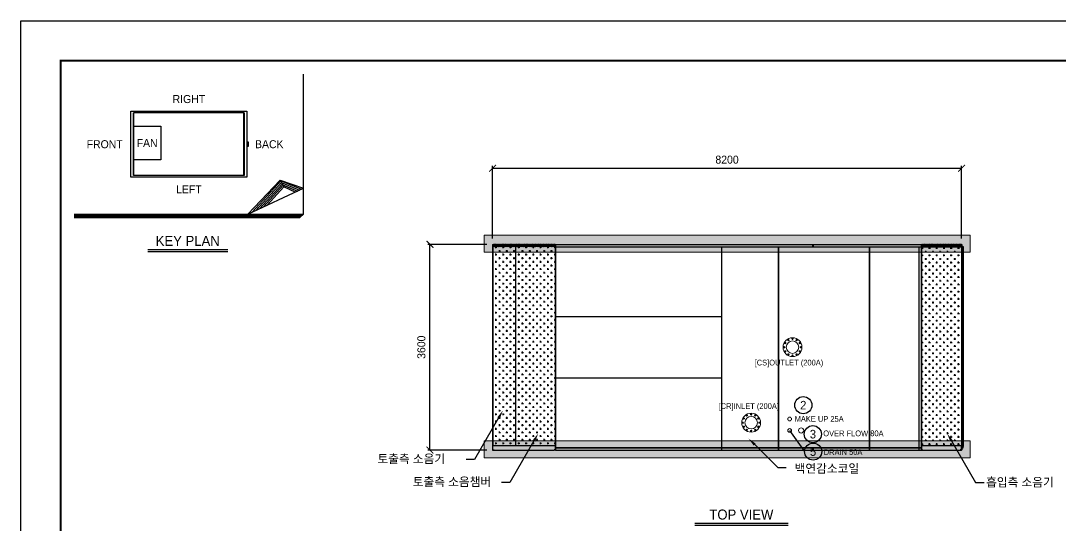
# Model space of a CAD drawing. Header units: millimetres. Extents: x 4398 to 33805, y 3079 to 23874.
# Drawn here: x 4398 to 22574, y 15049 to 23874 of the extents above; entities that cross this region are included whole.
import ezdxf
from ezdxf import colors
from ezdxf.entities.mleader import LeaderData, LeaderLine
from ezdxf.enums import TextEntityAlignment as Align
from ezdxf.math import Vec2, Vec3

# ---------------------------------------------------------------- set-up
doc = ezdxf.new("R2010")
doc.units = ezdxf.units.MM
for name, color, linetype in [('1.냉각탑', 8, 'Continuous'), ('SMS', 220, 'Continuous'), ('냉각탑', 4, 'Continuous'), ('냉각탑_box', 1, 'Continuous'), ('냉각탑_dim', 1, 'Continuous'), ('냉각탑_form', 1, 'Continuous'), ('냉각탑_text', 3, 'Continuous'), ('냉각탑_찬넬방진', 1, 'Continuous')]:
    doc.layers.add(name, color=color, linetype=linetype)
doc.styles.add('HY울릉도L', font='')
doc.styles.get("Standard").update_dxf_attribs({"font": 'arial.ttf'})
doc.styles.add('돋움', font='Dotum.ttf')
doc.styles.get('HY울릉도L').set_extended_font_data('HY울릉도L')
doc.dimstyles.new('성지DIM', dxfattribs={"dimtxt": 3.5, "dimasz": 3, "dimexe": 1, "dimexo": 2.5, "dimgap": 2, "dimtad": 1, "dimdec": 0, "dimzin": 3, "dimdsep": 46, "dimtxsty": 'HY울릉도L', "dimblk": 'ARCHTICK', "dimcen": -2, "dimclrd": 256, "dimclre": 256, "dimclrt": 7, "dimadec": 0, "dimazin": 0, "dimtfac": 1, "dimtdec": 0, "dimtofl": 0, "dimtmove": 0, "dimatfit": 3, "dimfxl": 1, "dimtolj": 1, "dimtzin": 0, "dimlwe": -1, "dimarcsym": 0})

# ---------------------------------------------------------------- blocks, each defined once
blk = doc.blocks.new('냉각탑form')
at = {"layer": 'Defpoints'}
blk.add_lwpolyline([(0, 297.07), (420.1, 297.07), (420.1, 0), (0, 0)], close=True, dxfattribs=at)
at = {"layer": '냉각탑_form', "const_width": 0.5}
blk.add_lwpolyline([(10, 287.07), (10, 10), (410.1, 10), (410.1, 287.07)], close=True, dxfattribs=at)
blk = doc.blocks.new('_ArchTick')
at = {"color": 0, "linetype": 'ByBlock', "const_width": 0.15}
blk.add_lwpolyline([(-0.5, -0.5), (0.5, 0.5)], dxfattribs=at)
blk = doc.blocks.new('*D728')
at = {"layer": 'Defpoints', "color": 0, "transparency": 16777216}
for p in [(20849, 21294), (12648, 19963), (20849, 19963)]:
    blk.add_point(p, dxfattribs=at)
at = {"layer": '냉각탑_dim', "transparency": 16777216}
for p, q in [((12648, 20063), (12648, 21334)), ((20849, 20063), (20849, 21334))]:
    blk.add_line(p, q, dxfattribs=at)
at = {"layer": '냉각탑_dim', "lineweight": -2, "transparency": 16777216}
blk.add_line((12648, 21294), (20849, 21294), dxfattribs=at)
at = {"layer": '냉각탑_dim', "lineweight": -2, "transparency": 16777216, "xscale": 120, "yscale": 120, "zscale": 120, "rotation": 180}
blk.add_blockref('_ArchTick', (12648, 21294), dxfattribs=at)
at = {"layer": '냉각탑_dim', "lineweight": -2, "transparency": 16777216, "xscale": 120, "yscale": 120, "zscale": 120}
blk.add_blockref('_ArchTick', (20849, 21294), dxfattribs=at)
at = {"layer": '냉각탑_dim', "color": 7, "transparency": 16777216, "insert": (16748, 21444), "char_height": 140, "attachment_point": 5, "style": 'HY울릉도L'}
blk.add_mtext('\\A1;8200', dxfattribs=at)
blk = doc.blocks.new('*D727')
at = {"layer": 'Defpoints', "color": 0, "transparency": 16777216}
for p in [(11553, 19963), (12648, 19963), (12648, 16363)]:
    blk.add_point(p, dxfattribs=at)
at = {"layer": '냉각탑_dim', "transparency": 16777216}
for p, q in [((12548, 19963), (11513, 19963)), ((12548, 16363), (11513, 16363))]:
    blk.add_line(p, q, dxfattribs=at)
at = {"layer": '냉각탑_dim', "lineweight": -2, "transparency": 16777216}
blk.add_line((11553, 16363), (11553, 19963), dxfattribs=at)
at = {"layer": '냉각탑_dim', "lineweight": -2, "transparency": 16777216, "xscale": 120, "yscale": 120, "zscale": 120}
for p, rotation in [((11553, 19963), 90), ((11553, 16363), 270)]:
    blk.add_blockref('_ArchTick', p, dxfattribs=dict(at, rotation=rotation))
at = {"layer": '냉각탑_dim', "color": 7, "transparency": 16777216, "insert": (11403, 18163), "char_height": 140, "attachment_point": 5, "rotation": 90, "style": 'HY울릉도L'}
blk.add_mtext('\\A1;3600', dxfattribs=at)
blk = doc.blocks.new('sound-out')
h = blk.add_hatch()
h.set_pattern_fill('CROSS', color=5, scale=10)
h.set_pattern_definition([(0, (267263.22, 183677.87), (63.5, 63.5), [31.75, -95.25]), (90, (267279.094, 183661.99), (-63.5, 63.5), [31.75, -95.25])])
h.paths.add_polyline_path([(950873, 172740), (950475, 172740), (950475, 169262), (950873, 169262)])
h = blk.add_hatch()
h.set_pattern_fill('CROSS', color=5, scale=10)
h.set_pattern_definition([(0, (267663.48, 183677.65), (63.5, 63.5), [31.75, -95.25]), (90, (267679.356, 183661.77), (-63.5, 63.5), [31.75, -95.25])])
h.paths.add_polyline_path([(951575, 172740), (950875, 172740), (950875, 169262), (951575, 169262)])
for p, q in [((950473, 172782), (950473, 169182)), ((950475, 172780), (950475, 172742)), ((950475, 172740), (950475, 169262)), ((950873, 172742), (950873, 169260)), ((951571, 172780), (951571, 172742)), ((950475, 169260), (951571, 169260)), ((950475, 169184), (950475, 169260)), ((951571, 169184), (951571, 169260)), ((950498, 169184), (950498, 169182)), ((950498, 169182), (951548, 169182)), ((951548, 169184), (951548, 169182))]:
    blk.add_line(p, q)
at = {"lineweight": 5}
for p, q in [((950473, 172782), (951573, 172782)), ((950873, 172742), (950873, 172780)), ((951571, 169260), (951571, 172742)), ((951573, 172782), (951573, 169182)), ((951548, 169182), (951571, 169182)), ((951571, 169182), (951573, 169182))]:
    blk.add_line(p, q, dxfattribs=at)
at = {"ltscale": 500}
for p, q in [((950475, 172780), (951571, 172780)), ((950473, 169182), (950498, 169182)), ((950475, 169184), (950498, 169184)), ((951571, 169184), (951548, 169184))]:
    blk.add_line(p, q, dxfattribs=at)
at = {"layer": 'SMS', "color": 5, "elevation": 0}
for points in [[(950952, 172742, -0.420076), (950947, 172752), (950952, 172770, 1.449198), (950937, 172770), (950942, 172752, -0.524856), (950935, 172741, -0.524856), (950927, 172752), (950932, 172770, 1.449198), (950917, 172770), (950922, 172752, -0.524856), (950915, 172741, -0.524856), (950907, 172752), (950912, 172770, 1.449198), (950897, 172770), (950902, 172752, -0.524856), (950895, 172741, -0.524856), (950887, 172752), (950892, 172770, 1.449198), (950877, 172770), (950882, 172752, -0.524856), (950875, 172741, -0.524856), (950867, 172752), (950872, 172770, 1.449198), (950857, 172770), (950862, 172752, -0.524856), (950855, 172741, -0.524856), (950847, 172752), (950852, 172770, 1.449198), (950837, 172770), (950842, 172752, -0.524856), (950835, 172741, -0.524856), (950827, 172752), (950832, 172770, 1.449198), (950817, 172770), (950822, 172752, -0.524856), (950815, 172741, -0.524856), (950807, 172752), (950812, 172770, 1.449198), (950797, 172770), (950802, 172752, -0.524856), (950795, 172741, -0.524856), (950788, 172752), (950792, 172770, 1.449198), (950778, 172770), (950782, 172752, -0.524856), (950775, 172741, -0.524856), (950768, 172752), (950773, 172770, 1.449198), (950758, 172770), (950763, 172752, -0.524856), (950755, 172741, -0.524856), (950748, 172752), (950753, 172770, 1.449198), (950738, 172770), (950743, 172752, -0.524856), (950735, 172741, -0.524856), (950728, 172752), (950733, 172770, 1.449198), (950718, 172770), (950723, 172752, -0.524856), (950715, 172741, -0.524856), (950708, 172752), (950713, 172770, 1.449198), (950698, 172770), (950703, 172752, -0.524856), (950695, 172741, -0.524856), (950688, 172752), (950693, 172770, 1.449198), (950678, 172770), (950683, 172752, -0.524856), (950675, 172741, -0.524856), (950668, 172752), (950673, 172770, 1.449198), (950658, 172770), (950663, 172752, -0.524856), (950655, 172741, -0.524856), (950648, 172752), (950653, 172770, 1.449198), (950638, 172770), (950643, 172752, -0.524856), (950635, 172741, -0.524856), (950628, 172752), (950633, 172770, 1.449198), (950618, 172770), (950623, 172752, -0.524856), (950615, 172741, -0.524856), (950608, 172752), (950613, 172770, 1.449198), (950598, 172770), (950603, 172752, -0.524856), (950595, 172741, -0.524856), (950588, 172752), (950593, 172770, 1.449198), (950578, 172770), (950583, 172752, -0.524856), (950576, 172741, -0.524856), (950568, 172752), (950573, 172770, 1.449198), (950558, 172770), (950563, 172752, -0.524856), (950556, 172741, -0.524856), (950548, 172752), (950553, 172770, 1.449198), (950538, 172770), (950543, 172752, -0.524856), (950536, 172741, -0.524856), (950528, 172752), (950533, 172770, 1.449198), (950518, 172770), (950523, 172752, -0.524856), (950516, 172741, -0.524856), (950508, 172752), (950513, 172770, 1.449198), (950498, 172770), (950503, 172752, -0.524856), (950496, 172741, -0.524856), (950488, 172752), (950493, 172770, 1.449198), (950478, 172770), (950483, 172752, -0.420076), (950478, 172742, -0.420076)], [(951373, 172741, -0.500631), (951366, 172752), (951371, 172770, 1.449198), (951356, 172770), (951361, 172752, -0.524856), (951354, 172741, -0.524856), (951346, 172752), (951351, 172770, 1.449198), (951336, 172770), (951341, 172752, -0.524856), (951334, 172741, -0.524856), (951326, 172752), (951331, 172770, 1.449198), (951316, 172770), (951321, 172752, -0.524856), (951314, 172741, -0.524856), (951306, 172752), (951311, 172770, 1.449198), (951296, 172770), (951301, 172752, -0.524856), (951294, 172741, -0.524856), (951286, 172752), (951291, 172770, 1.449198), (951276, 172770), (951281, 172752, -0.524856), (951274, 172741, -0.524856), (951266, 172752), (951271, 172770, 1.449198), (951256, 172770), (951261, 172752, -0.524856), (951254, 172741, -0.524856), (951246, 172752), (951251, 172770, 1.449198), (951236, 172770), (951241, 172752, -0.524856), (951234, 172741, -0.524856), (951226, 172752), (951231, 172770, 1.449198), (951216, 172770), (951221, 172752, -0.524856), (951214, 172741, -0.524856), (951206, 172752), (951211, 172770, 1.449198), (951196, 172770), (951201, 172752, -0.524856), (951194, 172741, -0.524856), (951187, 172752), (951191, 172770, 1.449198), (951177, 172770), (951181, 172752, -0.524856), (951174, 172741, -0.524856), (951167, 172752), (951172, 172770, 1.449198), (951157, 172770), (951162, 172752, -0.524856), (951154, 172741, -0.524856), (951147, 172752), (951152, 172770, 1.449198), (951137, 172770), (951142, 172752, -0.524856), (951134, 172741, -0.524856), (951127, 172752), (951132, 172770, 1.449198), (951117, 172770), (951122, 172752, -0.524856), (951114, 172741, -0.524856), (951107, 172752), (951112, 172770, 1.449198), (951097, 172770), (951102, 172752, -0.524856), (951094, 172741, -0.524856), (951087, 172752), (951092, 172770, 1.449198), (951077, 172770), (951082, 172752, -0.524856), (951074, 172741, -0.524856), (951067, 172752), (951072, 172770, 1.449198), (951057, 172770), (951062, 172752, -0.524856), (951054, 172741, -0.524856), (951047, 172752), (951052, 172770, 1.449198), (951037, 172770), (951042, 172752, -0.524856), (951034, 172741, -0.524856), (951027, 172752), (951032, 172770, 1.449198), (951017, 172770), (951022, 172752, -0.524856), (951014, 172741, -0.524856), (951007, 172752), (951012, 172770, 1.449198), (950997, 172770), (951002, 172752, -0.524856), (950994, 172741, -0.524856), (950987, 172752), (950992, 172770, 1.449198), (950977, 172770), (950982, 172752, -0.524856), (950975, 172741, -0.524856), (950967, 172752), (950972, 172770, 1.449198), (950957, 172770), (950962, 172752, -0.524856), (950955, 172741, -0.524856), (950947, 172752), (950952, 172770, 1.449198), (950937, 172770), (950942, 172752, -0.524856), (950935, 172741, -0.417249), (950927, 172749)], [(951570, 172742, -0.420076), (951566, 172752), (951571, 172770, 1.449198), (951556, 172770), (951561, 172752, -0.524856), (951553, 172741, -0.524856), (951546, 172752), (951551, 172770, 1.449198), (951536, 172770), (951541, 172752, -0.524856), (951533, 172741, -0.524856), (951526, 172752), (951531, 172770, 1.449198), (951516, 172770), (951521, 172752, -0.524856), (951513, 172741, -0.524856), (951506, 172752), (951511, 172770, 1.449198), (951496, 172770), (951501, 172752, -0.524856), (951493, 172741, -0.524856), (951486, 172752), (951491, 172770, 1.449198), (951476, 172770), (951481, 172752, -0.524856), (951473, 172741, -0.524856), (951466, 172752), (951471, 172770, 1.449198), (951456, 172770), (951461, 172752, -0.524856), (951453, 172741, -0.524856), (951446, 172752), (951451, 172770, 1.449198), (951436, 172770), (951441, 172752, -0.524856), (951433, 172741, -0.524856), (951426, 172752), (951431, 172770, 1.449198), (951416, 172770), (951421, 172752, -0.524856), (951413, 172741, -0.524856), (951406, 172752), (951411, 172770, 1.449198), (951396, 172770), (951401, 172752, -0.524856), (951393, 172741, -0.524856), (951386, 172752), (951391, 172770, 1.449198), (951376, 172770), (951381, 172752, -0.524856), (951374, 172741, -0.524856), (951366, 172752), (951371, 172770, 1.449198), (951356, 172770), (951361, 172752, -0.524856), (951354, 172741, -0.417249), (951346, 172749)]]:
    blk.add_lwpolyline(points, format="xyb", dxfattribs=at)
at = {"layer": '냉각탑_찬넬방진', "ltscale": 150}
blk.add_line((950473, 169182), (950529, 169182), dxfattribs=at)
blk = doc.blocks.new('SOUND-IN')
h = blk.add_hatch()
h.set_pattern_fill('CROSS', color=5, scale=10)
h.set_pattern_definition([(0, (273763.22, 183601.135), (63.5, 63.5), [31.75, -95.25]), (90, (273779.095, 183585.26), (-63.5, 63.5), [31.75, -95.25])])
h.paths.add_polyline_path([(957673, 172663), (956975, 172663), (956975, 169185), (957673, 169185)])
at = {"ltscale": 500}
h = blk.add_hatch(dxfattribs=at)
h.set_pattern_fill('ANSI37', color=251, scale=200)
h.set_pattern_definition([(45, (926298.806, 156596.986), (-17.67767, 17.67767), []), (135, (926298.806, 156596.986), (-17.67767, -17.67767), [])])
h.paths.add_polyline_path([(957698, 172041), (957698, 172663), (957676, 172663), (957676, 169148), (957698, 169148), (957698, 169170)])
for p, q in [((956973, 172703), (956973, 172705)), ((956973, 172705), (957673, 172705)), ((956975, 172704), (957671, 172704)), ((956973, 169105), (956998, 169105)), ((956975, 169107), (956998, 169107)), ((957671, 169107), (957648, 169107)), ((957673, 169105), (957648, 169105))]:
    blk.add_line(p, q, dxfattribs=at)
for p, q in [((956973, 172705), (956973, 169105)), ((956975, 172704), (956975, 172665)), ((957671, 172704), (957671, 172665)), ((957673, 172705), (957673, 169105)), ((956975, 172665), (957673, 172665)), ((956975, 172663), (957673, 172663)), ((956975, 172663), (956975, 169185)), ((957673, 172665), (957673, 169184)), ((956975, 169185), (957673, 169185)), ((956975, 169184), (957671, 169184)), ((956975, 169107), (956975, 169184)), ((956998, 169107), (956998, 169105)), ((956998, 169105), (957648, 169105)), ((957648, 169107), (957648, 169105)), ((957671, 169107), (957671, 169184))]:
    blk.add_line(p, q)
at = {"color": 251, "ltscale": 500}
for p, q in [((957673, 172702), (957676, 172702)), ((957673, 172702), (957673, 169108)), ((957676, 172702), (957676, 169108)), ((957676, 172666), (957701, 172666)), ((957676, 172663), (957698, 172663)), ((957698, 172663), (957698, 172641)), ((957698, 172641), (957701, 172641)), ((957698, 169170), (957698, 172641)), ((957701, 172666), (957701, 172641)), ((957701, 172641), (957701, 169170)), ((957673, 169108), (957676, 169108)), ((957676, 169148), (957698, 169148)), ((957676, 169145), (957701, 169145)), ((957698, 169148), (957698, 169170)), ((957698, 169170), (957701, 169170)), ((957701, 169145), (957701, 169170))]:
    blk.add_line(p, q, dxfattribs=at)
at = {"color": 7, "lineweight": 13, "ltscale": 2.5}
for p in [(956973, 169602), (956973, 169109)]:
    blk.add_line(p, (956973, 169588), dxfattribs=at)
at = {"layer": 'SMS', "color": 5, "elevation": 0}
for points in [[(957452, 172665, -0.420076), (957447, 172675), (957452, 172694, 1.449198), (957437, 172694), (957442, 172675, -0.524856), (957435, 172664, -0.524856), (957427, 172675), (957432, 172694, 1.449198), (957417, 172694), (957422, 172675, -0.524856), (957415, 172664, -0.524856), (957407, 172675), (957412, 172694, 1.449198), (957397, 172694), (957402, 172675, -0.524856), (957395, 172664, -0.524856), (957387, 172675), (957392, 172694, 1.449198), (957377, 172694), (957382, 172675, -0.524856), (957375, 172664, -0.524856), (957367, 172675), (957372, 172694, 1.449198), (957357, 172694), (957362, 172675, -0.524856), (957355, 172664, -0.524856), (957347, 172675), (957352, 172694, 1.449198), (957337, 172694), (957342, 172675, -0.524856), (957335, 172664, -0.524856), (957327, 172675), (957332, 172694, 1.449198), (957317, 172694), (957322, 172675, -0.524856), (957315, 172664, -0.524856), (957307, 172675), (957312, 172694, 1.449198), (957297, 172694), (957302, 172675, -0.524856), (957295, 172664, -0.524856), (957288, 172675), (957292, 172694, 1.449198), (957278, 172694), (957282, 172675, -0.524856), (957275, 172664, -0.524856), (957268, 172675), (957273, 172694, 1.449198), (957258, 172694), (957263, 172675, -0.524856), (957255, 172664, -0.524856), (957248, 172675), (957253, 172694, 1.449198), (957238, 172694), (957243, 172675, -0.524856), (957235, 172664, -0.524856), (957228, 172675), (957233, 172694, 1.449198), (957218, 172694), (957223, 172675, -0.524856), (957215, 172664, -0.524856), (957208, 172675), (957213, 172694, 1.449198), (957198, 172694), (957203, 172675, -0.524856), (957195, 172664, -0.524856), (957188, 172675), (957193, 172694, 1.449198), (957178, 172694), (957183, 172675, -0.524856), (957175, 172664, -0.524856), (957168, 172675), (957173, 172694, 1.449198), (957158, 172694), (957163, 172675, -0.524856), (957155, 172664, -0.524856), (957148, 172675), (957153, 172694, 1.449198), (957138, 172694), (957143, 172675, -0.524856), (957135, 172664, -0.524856), (957128, 172675), (957133, 172694, 1.449198), (957118, 172694), (957123, 172675, -0.524856), (957115, 172664, -0.524856), (957108, 172675), (957113, 172694, 1.449198), (957098, 172694), (957103, 172675, -0.524856), (957095, 172664, -0.524856), (957088, 172675), (957093, 172694, 1.449198), (957078, 172694), (957083, 172675, -0.524856), (957076, 172664, -0.524856), (957068, 172675), (957073, 172694, 1.449198), (957058, 172694), (957063, 172675, -0.524856), (957056, 172664, -0.524856), (957048, 172675), (957053, 172694, 1.449198), (957038, 172694), (957043, 172675, -0.524856), (957036, 172664, -0.524856), (957028, 172675), (957033, 172694, 1.449198), (957018, 172694), (957023, 172675, -0.524856), (957016, 172664, -0.524856), (957008, 172675), (957013, 172694, 1.449198), (956998, 172694), (957003, 172675, -0.524856), (956996, 172664, -0.524856), (956988, 172675), (956993, 172694, 1.449198), (956978, 172694), (956983, 172675, -0.420076), (956978, 172665, -0.420076)], [(957671, 172700, 0.968257), (957657, 172694), (957662, 172675, -0.524856), (957654, 172664, -0.524856), (957647, 172675), (957652, 172694, 1.449198), (957637, 172694), (957642, 172675, -0.524856), (957634, 172664, -0.524856), (957627, 172675), (957632, 172694, 1.449198), (957617, 172694), (957622, 172675, -0.524856), (957614, 172664, -0.524856), (957607, 172675), (957612, 172694, 1.449198), (957597, 172694), (957602, 172675, -0.524856), (957594, 172664, -0.524856), (957587, 172675), (957592, 172694, 1.449198), (957577, 172694), (957582, 172675, -0.524856), (957574, 172664, -0.524856), (957567, 172675), (957572, 172694, 1.449198), (957557, 172694), (957562, 172675, -0.524856), (957554, 172664, -0.524856), (957547, 172675), (957552, 172694, 1.449198), (957537, 172694), (957542, 172675, -0.524856), (957534, 172664, -0.524856), (957527, 172675), (957532, 172694, 1.449198), (957517, 172694), (957522, 172675, -0.524856), (957514, 172664, -0.524856), (957507, 172675), (957512, 172694, 1.449198), (957497, 172694), (957502, 172675, -0.524856), (957494, 172664, -0.524856), (957487, 172675), (957492, 172694, 1.449198), (957477, 172694), (957482, 172675, -0.524856), (957475, 172664, -0.524856), (957467, 172675), (957472, 172694, 1.449198), (957457, 172694), (957462, 172675, -0.524856), (957455, 172664, -0.524856), (957447, 172675), (957452, 172694, 1.449198), (957437, 172694), (957442, 172675, -0.420076), (957437, 172665)], [(957671, 172665, -0.420076), (957667, 172675), (957672, 172694)]]:
    blk.add_lwpolyline(points, format="xyb", dxfattribs=at)
at = {"layer": '냉각탑_찬넬방진', "ltscale": 150}
blk.add_line((957616, 169105), (957673, 169105), dxfattribs=at)
blk = doc.blocks.new('4')
at = {"color": 7}
for p, q in [((13747, 19963), (13747, 16363)), ((13749, 19963), (13749, 16363)), ((20149, 19963), (20149, 16363)), ((20149, 16363), (20149, 19963))]:
    blk.add_line(p, q, dxfattribs=at)
for p, q in [((13747, 19871), (13747, 19921)), ((13749, 19921), (13749, 19963)), ((13749, 19963), (19749, 19963)), ((13749, 19963), (17733, 19963)), ((13749, 19921), (17851, 19921)), ((13749, 18250), (13749, 19920)), ((13749, 19920), (16649, 19920)), ((16649, 19920), (20149, 19920)), ((17647, 16363), (17647, 19920)), ((18133, 19963), (20149, 19963)), ((18251, 19921), (18251, 19963)), ((18253, 19921), (20149, 19921)), ((18253, 19919), (19238, 19919)), ((19240, 19919), (20105, 19919)), ((20105, 16363), (20105, 19919)), ((20107, 19919), (20149, 19919)), ((20107, 16363), (20107, 19919)), ((20149, 19921), (20149, 19963)), ((20149, 16363), (20149, 19919)), ((13749, 18700), (16649, 18700)), ((13749, 18698), (16649, 18698)), ((13749, 17178), (13749, 18248)), ((13749, 17628), (16649, 17628)), ((13749, 17627), (16649, 17627)), ((13749, 16363), (13749, 17177)), ((13747, 16455), (13747, 16405)), ((13749, 16407), (16649, 16407)), ((13749, 16363), (13749, 16405)), ((13749, 16405), (18133, 16405)), ((13749, 16363), (18133, 16363)), ((16649, 16407), (20105, 16407)), ((18131, 16407), (19238, 16407)), ((18133, 16405), (20149, 16405)), ((18133, 16363), (20149, 16363)), ((18251, 16363), (18251, 16405)), ((19240, 16407), (20105, 16407)), ((20107, 16407), (20149, 16407)), ((20149, 16363), (20149, 16405))]:
    blk.add_line(p, q)
at = {"ltscale": 500}
blk.add_line((16649, 19920), (16649, 16363), dxfattribs=at)
at = {"color": 7, "lineweight": 35}
for p, q in [((17649, 19920), (17649, 16363)), ((18253, 19963), (18253, 19921)), ((19238, 19919), (19238, 16363)), ((19240, 19919), (19240, 16363)), ((18253, 16405), (18253, 16363))]:
    blk.add_line(p, q, dxfattribs=at)
at = {"layer": '1.냉각탑', "lineweight": 13}
for centre, radius in [((17893, 18163), 165), ((17767, 18236), 11.5), ((17893, 18163), 109), ((17820, 18289), 11.5), ((17893, 18308), 11.5), ((17965, 18289), 11.5), ((18018, 18236), 11.5), ((17748, 18163), 11.5), ((17767, 18091), 11.5), ((17820, 18038), 11.5), ((17893, 18018), 11.5), ((17965, 18038), 11.5), ((18018, 18091), 11.5), ((18038, 18163), 11.5), ((17169, 16843), 165), ((17043, 16916), 11.5), ((17169, 16843), 109), ((17096, 16969), 11.5), ((17169, 16988), 11.5), ((17241, 16969), 11.5), ((17294, 16916), 11.5), ((17024, 16843), 11.5), ((17043, 16771), 11.5), ((17096, 16718), 11.5), ((17241, 16718), 11.5), ((17294, 16771), 11.5), ((17314, 16843), 11.5), ((17169, 16698), 11.5)]:
    blk.add_circle(centre, radius, dxfattribs=at)
at = {"layer": '1.냉각탑', "lineweight": 5}
for centre, radius in [((17843, 16907), 32.5), ((17843, 16707), 32.5), ((18043, 16707), 46)]:
    blk.add_circle(centre, radius, dxfattribs=at)
at = {"layer": '냉각탑_dim'}
blk.add_line((17843, 16707), (18103, 16337), dxfattribs=at)
at = {"layer": '냉각탑_dim', "linetype": 'ByBlock', "lineweight": -2}
for centre in [(18081, 17149), (18248, 16642)]:
    blk.add_circle(centre, 150, dxfattribs=at)
at = {"lineweight": 5}
for name, p in [('sound-out', (-937825, -152819)), ('SOUND-IN', (-936824, -152742))]:
    blk.add_blockref(name, p, dxfattribs=at)
at = {"layer": '1.냉각탑', "style": '돋움'}
for s, p in [('[CS]OUTLET (200A)', (17231, 17894)), ('[CR]INLET (200A)', (16601, 17133)), ('MAKE UP 25A', (17930, 16909)), ('OVER FLOW 80A', (18431, 16656)), ('DRAIN 50A', (18439, 16329))]:
    blk.add_text(s, height=100, dxfattribs=at).set_placement(p, align=Align.MIDDLE_LEFT)
at = {"layer": '냉각탑_text', "style": '돋움'}
for s, p in [('2', (18081, 17149)), ('3', (18250, 16642))]:
    blk.add_text(s, height=150, dxfattribs=at).set_placement(p, align=Align.MIDDLE_CENTER)

msp = doc.modelspace()

# ---------------------------------------------------------------- hatches: boundary and pattern name
h = msp.add_hatch()
h.set_pattern_fill('AR-CONC', color=4)
h.set_pattern_definition([(50, (-315456.41, -182157.17), (182.18467, -15.939086), [19.05, -209.55]), (355, (-315456.41, -182157.17), (-35.24342, 191.056845), [15.24, -167.64058]), (100.451445, (-315441.23, -182158.5), (146.94125, 175.11775), [16.19001, -178.090245]), (46.1842, (-315456.41, -182106.37), (271.07904, -42.04233), [28.575, -314.325]), (96.63556, (-315433.82, -182109.87), (237.40413, 247.42612), [24.28502, -267.1356]), (351.18415, (-315456.4, -182106.37), (237.40413, 247.42612), [22.85997, -251.45973]), (21, (-315431.01, -182119.07), (151.61439, -102.2652), [19.05, -209.55]), (326, (-315431.01, -182119.07), (61.80203, 184.18797), [15.24, -167.64]), (71.451445, (-315418.38, -182127.59), (213.41642, 81.92277), [16.19001, -178.08994]), (37.5, (-315456.41, -182157.17), (3.088603, 84.555039), [0, -165.608, 0, -170.18, 0, -168.275]), (7.5, (-315456.41, -182157.17), (66.819663, 100.180575), [0, -97.028, 0, -161.798, 0, -64.135]), (327.5, (-315513.055, -182157.17), (135.590595, -5.728744), [0, -63.5, 0, -198.12, 0, -262.89]), (317.5, (-315538.45, -182157.17), (148.12918, 25.42649), [0, -82.55, 0, -131.572, 0, -186.69])])
edge = h.paths.add_edge_path()
edge.add_line((12648.6, 19826.4), (20998.5, 19826.3))
edge.add_line((20998.5, 19826.3), (20998.7, 20126.3))
edge.add_line((20998.7, 20126.3), (12498.7, 20126.3))
edge.add_line((12498.7, 20126.3), (12498.6, 19826.3))
h = msp.add_hatch()
h.set_pattern_fill('AR-CONC', color=4)
h.set_pattern_definition([(50, (-315456.01, -185757.17), (182.18467, -15.939086), [19.05, -209.55]), (355, (-315456.01, -185757.17), (-35.24342, 191.056845), [15.24, -167.64058]), (100.451445, (-315440.83, -185758.5), (146.94125, 175.11775), [16.19001, -178.090245]), (46.1842, (-315456.01, -185706.37), (271.07904, -42.04233), [28.575, -314.325]), (96.63556, (-315433.42, -185709.87), (237.40413, 247.42612), [24.28502, -267.1356]), (351.18415, (-315456, -185706.37), (237.40413, 247.42612), [22.85997, -251.45973]), (21, (-315430.61, -185719.07), (151.61439, -102.2652), [19.05, -209.55]), (326, (-315430.61, -185719.07), (61.80203, 184.18797), [15.24, -167.64]), (71.451445, (-315417.98, -185727.59), (213.41642, 81.92277), [16.19001, -178.08994]), (37.5, (-315456.01, -185757.17), (3.088603, 84.555039), [0, -165.608, 0, -170.18, 0, -168.275]), (7.5, (-315456.01, -185757.17), (66.819663, 100.180575), [0, -97.028, 0, -161.798, 0, -64.135]), (327.5, (-315512.655, -185757.17), (135.590595, -5.728744), [0, -63.5, 0, -198.12, 0, -262.89]), (317.5, (-315538.05, -185757.17), (148.12918, 25.42649), [0, -82.55, 0, -131.572, 0, -186.69])])
edge = h.paths.add_edge_path()
edge.add_line((12649, 16226.4), (20998.9, 16226.3))
edge.add_line((20998.9, 16226.3), (20999.1, 16526.3))
edge.add_line((20999.1, 16526.3), (12499.1, 16526.3))
edge.add_line((12499.1, 16526.3), (12499, 16226.3))

# ---------------------------------------------------------------- linework, layer by layer
at = {"lineweight": 5, "elevation": 0}
for points in [[(12498.6, 19826.3), (20998.6, 19826.3), (20998.6, 20126.3), (12498.6, 20126.3)], [(12499, 16226.3), (20999, 16226.3), (20999, 16526.3), (12499, 16526.3)]]:
    msp.add_lwpolyline(points, close=True, dxfattribs=at)
at = {"layer": '냉각탑', "ltscale": 30}
for p, q in [((6370.3, 22261.1), (6370.3, 21168.7)), ((6370.3, 21168.7), (6370.3, 22261.1)), ((8305.2, 22261.1), (6370.3, 22261.1)), ((8296, 21168.7), (8296, 22261.1)), ((8305.2, 21168.7), (8305.2, 22261.1)), ((8305.2, 22261.1), (8305.2, 21168.7)), ((8351.2, 21748.3), (8351.2, 21681.5)), ((8305.2, 21168.7), (6370.3, 21168.7))]:
    msp.add_line(p, q, dxfattribs=at)
for points in [[(8351.2, 22291), (8351.2, 21138.8), (6323.2, 21138.8), (6323.2, 22291)], [(6370.3, 22029.5), (6844.3, 22029.5), (6844.7, 21443), (6370.3, 21443)], [(8360, 21755.7), (8365.8, 21755.7), (8365.8, 21674.1), (8360, 21674.1)], [(8365.8, 21755.7), (8371.6, 21755.7), (8371.6, 21674.1), (8365.8, 21674.1)]]:
    msp.add_lwpolyline(points, close=True, dxfattribs=at)
at = {"layer": '냉각탑_box'}
for p, q in [((9343, 20489), (9343, 22940.8)), ((8368.7, 20489), (8934.1, 21086.6)), ((8934.1, 21086.6), (9343, 20944.2)), ((8934.1, 21086.6), (8995.6, 20967.8)), ((8368.7, 20489), (9343, 20944.2)), ((8436.3, 20520.6), (8950.6, 21079.8)), ((8503.9, 20552.1), (8961.9, 21051.8)), ((8571.5, 20583.7), (8973.1, 21023.8)), ((8639, 20615.3), (8984.3, 20995.8)), ((8706.6, 20646.9), (8995.6, 20967.8)), ((8952.9, 21074), (9307.4, 20927.6)), ((8966.5, 21040.3), (9271.8, 20910.9)), ((8980, 21006.6), (9236.3, 20894.3)), ((8993.5, 20972.9), (9200.7, 20877.7)), ((5331.4, 20489), (9343, 20489)), ((5331.4, 20477.3), (9328.8, 20477.3)), ((5331.4, 20455.8), (9302.9, 20455.8)), ((5331.4, 20434.4), (9276.9, 20434.4)), ((9343, 20489), (9276.9, 20434.4)), ((6617.2, 19872.5), (8017.2, 19872.5)), ((6617.2, 19837.5), (8017.2, 19837.5)), ((16181.9, 15084), (17815.2, 15084)), ((16181.9, 15049), (17815.2, 15049))]:
    msp.add_line(p, q, dxfattribs=at)
at = {"layer": '냉각탑_dim', "linetype": 'ByBlock', "lineweight": -2}
msp.add_circle((18253.5, 16337.3), 150, dxfattribs=at)

# ---------------------------------------------------------------- block references
msp.add_blockref('4', (0, 0))
at = {"layer": '냉각탑_form', "xscale": 70.00000000000001, "yscale": 70.00000000000001, "zscale": 70.00000000000001}
msp.add_blockref('냉각탑form', (4397.9, 3079.2), dxfattribs=at)

# ---------------------------------------------------------------- texts
at = {"layer": '냉각탑_text', "style": '돋움'}
for s, height, p in [('RIGHT', 140, (7337.8, 22504.7)), ('FRONT', 140, (5865, 21714.9)), ('FAN', 140, (6607.5, 21736.3)), ('BACK', 140, (8743.2, 21714.9)), ('LEFT', 140, (7337.8, 20925.9)), ('KEY PLAN', 175, (7317.2, 20024.2)), ('5', 150, (18251.7, 16337.5)), ('TOP VIEW', 175, (16998.6, 15235.6))]:
    msp.add_text(s, height=height, dxfattribs=at).set_placement(p, align=Align.MIDDLE_CENTER)
for s, p in [('토출측 소음기', (10634.5, 16209.6)), ('백연감소코일', (17929.6, 16041.1)), ('토출측 소음챔버', (11251.9, 15807.6)), ('흡입측 소음기', (21277.6, 15800.6))]:
    msp.add_text(s, height=150, dxfattribs=at).set_placement(p, align=Align.MIDDLE_LEFT)

# ---------------------------------------------------------------- dimensions: what is measured, and where the dimension line sits
at = {"layer": '냉각탑_dim'}
dim = msp.add_linear_dim(base=(20848.6, 21293.6), p1=(12648.2, 19963.2), p2=(20848.6, 19963.2), dimstyle='성지DIM', override={"dimscale": 40}, dxfattribs=at)
dim.commit()
dim.dimension.update_dxf_attribs({"geometry": '*D728', "text_midpoint": (16748.4, 21443.6)})
dim = msp.add_linear_dim(base=(11553, 19963.2), p1=(12648.2, 16363.2), p2=(12648.2, 19963.2), angle=90, dimstyle='성지DIM', override={"dimscale": 40}, dxfattribs=at)
dim.commit()
dim.dimension.update_dxf_attribs({"geometry": '*D727', "text_midpoint": (11403, 18163.2)})

# ---------------------------------------------------------------- leaders
ml = msp.add_multileader_mtext('Standard', dxfattribs=at)
ml.set_content('')
ml.set_leader_properties(color=256)
ml.build(insert=Vec2(0, 0))
ml.multileader.update_dxf_attribs({"text_right_attachment_type": 6, "dogleg_length": 5, "arrow_head_size": 150, "scale": 30})
ctx = ml.context
ctx.base_point, ctx.scale, ctx.char_height, ctx.arrow_head_size, ctx.landing_gap_size, ctx.plane_origin = Vec3(12184.1, 16199.6), 30, 5.4, 150, 2.7, Vec3(12828.8, 17056.6)
ctx.right_attachment, ctx.text_align_type = 6, 2
notes = []
notes.append((ctx, [(0, (1, 1, 0), (12334.1, 16199.6), (-1, 0), 150, [(0, [(12828.8, 17056.6)], 0, [])])]))
ctx.mtext, ml.multileader.dxf.content_type = None, 0
ml = msp.add_multileader_mtext('Standard', dxfattribs=at)
ml.set_content('')
ml.set_leader_properties(color=256)
ml.build(insert=Vec2(0, 0))
ml.multileader.update_dxf_attribs({"text_right_attachment_type": 6, "dogleg_length": 5, "arrow_head_size": 150, "scale": 30})
ctx = ml.context
ctx.base_point, ctx.scale, ctx.char_height, ctx.arrow_head_size, ctx.landing_gap_size, ctx.plane_origin = Vec3(12801.5, 15797.6), 30, 5.4, 150, 2.7, Vec3(13446.3, 16654.5)
ctx.right_attachment, ctx.text_align_type = 6, 2
notes.append((ctx, [(0, (1, 1, 0), (12951.5, 15797.6), (-1, 0), 150, [(0, [(13446.3, 16654.5)], 0, [])])]))
ctx.mtext, ml.multileader.dxf.content_type = None, 0
ml = msp.add_multileader_mtext('Standard', dxfattribs=at)
ml.set_content('')
ml.set_leader_properties(color=256)
ml.build(insert=Vec2(0, 0))
ml.multileader.update_dxf_attribs({"text_right_attachment_type": 6, "dogleg_length": 5, "arrow_head_size": 150, "scale": 30})
ctx = ml.context
ctx.base_point, ctx.scale, ctx.char_height, ctx.arrow_head_size, ctx.landing_gap_size, ctx.plane_origin = Vec3(17784.3, 16059.9), 30, 5.4, 150, 2.7, Vec3(17125.3, 16564.8)
ctx.right_attachment = 6
notes.append((ctx, [(0, (1, 1, 0), (17634.3, 16059.9), (1, 0), 150, [(0, [(17125.3, 16564.8)], 0, [])])]))
ctx.mtext, ml.multileader.dxf.content_type = None, 0
ml = msp.add_multileader_mtext('Standard', dxfattribs=at)
ml.set_content('')
ml.set_leader_properties(color=256)
ml.build(insert=Vec2(0, 0))
ml.multileader.update_dxf_attribs({"text_right_attachment_type": 6, "dogleg_length": 5, "arrow_head_size": 150, "scale": 30})
ctx = ml.context
ctx.base_point, ctx.scale, ctx.char_height, ctx.arrow_head_size, ctx.landing_gap_size, ctx.plane_origin = Vec3(21241.8, 15797.4), 30, 5.4, 150, 2.7, Vec3(20597, 16654.3)
ctx.right_attachment = 6
notes.append((ctx, [(0, (1, 1, 0), (21091.8, 15797.4), (1, 0), 150, [(0, [(20597, 16654.3)], 0, [])])]))
ctx.mtext, ml.multileader.dxf.content_type = None, 0
for ctx, leaders in notes:
    for number, flags, end, landing, length, lines in leaders:
        leader = LeaderData()
        leader.index, (leader.has_last_leader_line, leader.has_dogleg_vector, leader.attachment_direction) = number, flags
        leader.last_leader_point, leader.dogleg_vector, leader.dogleg_length = Vec3(end), Vec3(landing), length
        for number, points, colour, breaks in lines:
            line = LeaderLine()
            line.index, line.vertices, line.color, line.breaks = number, Vec3.list(points), colors.encode_raw_color(colour), breaks
            leader.lines.append(line)
        ctx.leaders.append(leader)

doc.saveas('drawing.dxf')
